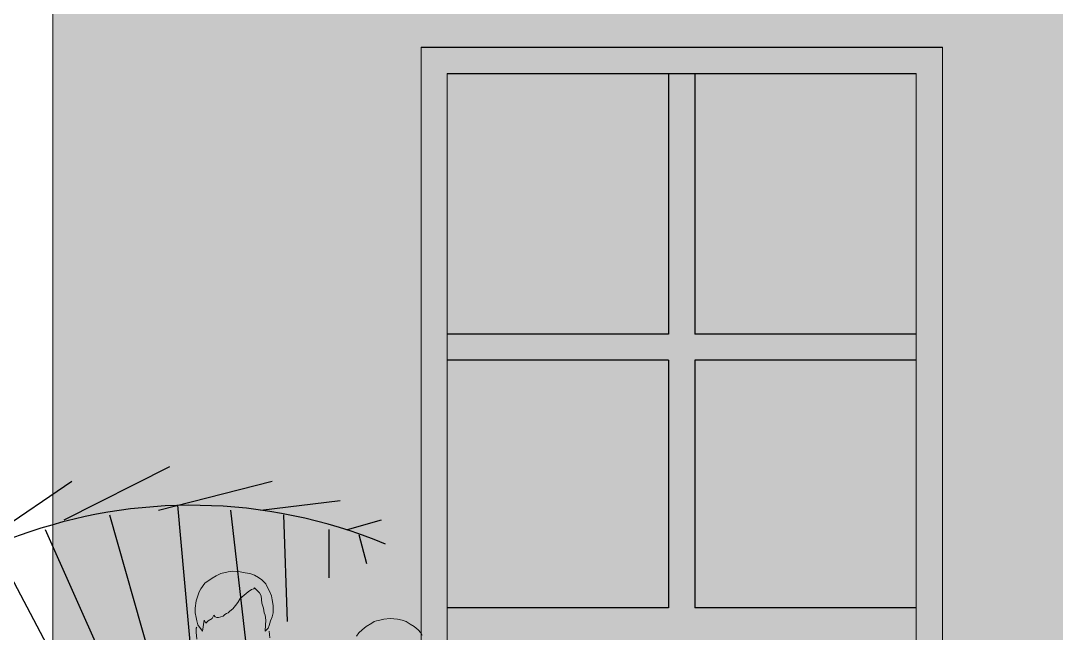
# Model space of a CAD drawing. Header units: inches. Extents: x -59 to 212, y 9 to 737.
# Drawn here: x 149.8 to 157.76, y 414.85 to 419.56 of the extents above; entities that cross this region are included whole.
import ezdxf

# ---------------------------------------------------------------- set-up
doc = ezdxf.new("R2010")
doc.units = ezdxf.units.IN
doc.header["$MEASUREMENT"] = 0
doc.layers.add('30-ESC HUM', color=251, linetype='Continuous', lineweight=0)
doc.layers.add('BN', color=1, linetype='Continuous')

# ---------------------------------------------------------------- blocks, each defined once
blk = doc.blocks.new('A$C48E30447')
at = {"layer": '30-ESC HUM'}
for p, q in [((0.4231, 1.858), (0.4347, 1.8637)), ((0.4347, 1.8637), (0.452, 1.8676)), ((0.452, 1.8676), (0.4635, 1.8695)), ((0.4635, 1.8695), (0.4808, 1.8676)), ((0.4808, 1.8676), (0.4924, 1.8657)), ((0.4924, 1.8657), (0.5039, 1.8637)), ((0.5039, 1.8637), (0.5155, 1.8599)), ((0.3866, 1.8272), (0.3962, 1.8407)), ((0.3962, 1.8407), (0.4135, 1.8522)), ((0.4135, 1.8522), (0.4231, 1.858)), ((0.5155, 1.8599), (0.5251, 1.8541)), ((0.5251, 1.8541), (0.5328, 1.8483)), ((0.5328, 1.8483), (0.5424, 1.8387)), ((0.5424, 1.8387), (0.5482, 1.8272)), ((0.3789, 1.8099), (0.3827, 1.8195)), ((0.3827, 1.8195), (0.3866, 1.8272)), ((0.5001, 1.8195), (0.4808, 1.8041)), ((0.5078, 1.8253), (0.5001, 1.8195)), ((0.5135, 1.8272), (0.5078, 1.8253)), ((0.5155, 1.8291), (0.5135, 1.8272)), ((0.5193, 1.8253), (0.5155, 1.8291)), ((0.527, 1.8176), (0.5193, 1.8253)), ((0.5308, 1.8099), (0.527, 1.8176)), ((0.5482, 1.8272), (0.552, 1.8195)), ((0.552, 1.8195), (0.5558, 1.8099)), ((0.3731, 1.781), (0.3751, 1.7983)), ((0.3751, 1.7983), (0.3789, 1.8099)), ((0.4751, 1.7945), (0.4693, 1.7868)), ((0.4808, 1.8041), (0.4751, 1.7945)), ((0.5328, 1.7926), (0.5308, 1.8099)), ((0.5366, 1.781), (0.5328, 1.7926)), ((0.5558, 1.8099), (0.5578, 1.8003)), ((0.5578, 1.8003), (0.5597, 1.7868)), ((0.3731, 1.7695), (0.3731, 1.781)), ((0.3751, 1.7579), (0.3731, 1.7695)), ((0.4174, 1.7637), (0.4135, 1.756)), ((0.4212, 1.7599), (0.4174, 1.7637)), ((0.4443, 1.7656), (0.4404, 1.7618)), ((0.4481, 1.7676), (0.4443, 1.7656)), ((0.452, 1.7695), (0.4481, 1.7676)), ((0.4558, 1.7733), (0.452, 1.7695)), ((0.4635, 1.7791), (0.4558, 1.7733)), ((0.4693, 1.7868), (0.4635, 1.7791)), ((0.5385, 1.7695), (0.5366, 1.781)), ((0.5405, 1.7637), (0.5385, 1.7695)), ((0.5424, 1.7522), (0.5405, 1.7637)), ((0.5597, 1.7695), (0.5578, 1.7599)), ((0.5597, 1.7868), (0.5597, 1.7772)), ((0.5597, 1.7772), (0.5597, 1.7695)), ((0.377, 1.7503), (0.3751, 1.7579)), ((0.3789, 1.7406), (0.377, 1.7503)), ((0.3904, 1.7252), (0.3789, 1.7406)), ((0.3943, 1.7522), (0.3904, 1.7252)), ((0.3981, 1.7445), (0.3943, 1.7522)), ((0.4039, 1.7503), (0.3981, 1.7445)), ((0.4135, 1.756), (0.4039, 1.7503)), ((0.4251, 1.7579), (0.4212, 1.7599)), ((0.4289, 1.7579), (0.4251, 1.7579)), ((0.4347, 1.7599), (0.4289, 1.7579)), ((0.4404, 1.7618), (0.4347, 1.7599)), ((0.5405, 1.7272), (0.5424, 1.7522)), ((0.5501, 1.7387), (0.5482, 1.7329)), ((0.5539, 1.7503), (0.5501, 1.7387)), ((0.5578, 1.7599), (0.5539, 1.7503)), ((0.7963, 1.7445), (0.7828, 1.7368)), ((0.802, 1.7483), (0.7963, 1.7445)), ((0.8078, 1.7503), (0.802, 1.7483)), ((0.8155, 1.7522), (0.8078, 1.7503)), ((0.8251, 1.7541), (0.8155, 1.7522)), ((0.8405, 1.756), (0.8251, 1.7541)), ((0.8578, 1.7541), (0.8405, 1.756)), ((0.8694, 1.7522), (0.8578, 1.7541)), ((0.879, 1.7483), (0.8694, 1.7522)), ((0.8886, 1.7426), (0.879, 1.7483)), ((0.8982, 1.7368), (0.8886, 1.7426)), ((0.3751, 1.7329), (0.377, 1.7349)), ((0.3751, 1.7233), (0.3751, 1.7329)), ((0.377, 1.706), (0.3751, 1.7233)), ((0.5443, 1.7291), (0.5405, 1.7252)), ((0.5405, 1.7252), (0.5405, 1.7272)), ((0.5482, 1.7329), (0.5443, 1.7291)), ((0.552, 1.7099), (0.5501, 1.7252)), ((0.7655, 1.7214), (0.7597, 1.7137)), ((0.7732, 1.7291), (0.7655, 1.7214)), ((0.7828, 1.7368), (0.7732, 1.7291)), ((0.9078, 1.7291), (0.8982, 1.7368)), ((0.9136, 1.7214), (0.9078, 1.7291)), ((0.9174, 1.7156), (0.9136, 1.7214))]:
    blk.add_line(p, q, dxfattribs=at)

msp = doc.modelspace()

# ---------------------------------------------------------------- hatches: boundary and pattern name
at = {"true_color": 0xffeddb}
h = msp.add_hatch(color=7, dxfattribs=at)
h.dxf.hatch_style = 1
h.paths.add_polyline_path([(150.04627, 421.35649), (150.04627, 409.33835), (165.61293, 409.33835), (165.61293, 419.35346), (173.62502, 419.35346), (173.62502, 409.33835), (198.92001, 409.33835), (198.92001, 421.35649)])
h.paths.add_polyline_path([(162.0904, 419.35346), (162.0904, 410.54017), (158.08436, 410.54017), (158.08436, 419.35346)], flags=16)
h.paths.add_polyline_path([(161.8901, 419.15316), (161.8901, 411.6218), (161.8901, 410.74047), (158.28466, 410.74047), (158.28466, 419.15316)], flags=0)
h.paths.add_polyline_path([(156.88254, 419.35346), (156.88254, 410.54017), (152.8765, 410.54017), (152.8765, 419.35346)], flags=16)
h.paths.add_polyline_path([(156.68224, 419.15316), (156.68224, 411.6218), (156.68224, 410.74047), (153.0768, 410.74047), (153.0768, 419.15316)], flags=0)
h.paths.add_polyline_path([(177.80126, 418.15165), (181.0061, 418.15165), (181.0061, 414.94681), (177.80126, 414.94681)], flags=16)
h.paths.add_polyline_path([(178.00156, 417.95135), (180.80579, 417.95135), (180.80579, 415.14712), (178.00156, 415.14712)], flags=0)
h.paths.add_polyline_path([(192.68131, 419.35346), (196.68735, 419.35346), (196.68735, 410.54017), (192.68131, 410.54017)], flags=16)
h.paths.add_polyline_path([(192.88161, 419.15316), (196.48705, 419.15316), (196.48705, 411.6218), (196.48705, 410.74047), (192.88161, 410.74047)], flags=0)
h = msp.add_hatch(color=32)
h.dxf.hatch_style = 1
h.paths.add_polyline_path([(165.61293, 419.35346), (165.61293, 409.33835), (165.81323, 409.33835), (165.81323, 419.15316), (173.42472, 419.15316), (173.42472, 409.33835), (173.62502, 409.33835), (173.62502, 419.35346)])
h.paths.add_polyline_path([(169.75918, 419.15316), (169.65903, 419.15316), (169.65903, 409.33835), (169.75918, 409.33835)], flags=17)
h.paths.add_polyline_path([(169.65903, 419.15316), (169.55888, 419.15316), (169.55888, 409.33835), (169.65903, 409.33835)], flags=17)
h.paths.add_polyline_path([(156.88254, 419.35346), (152.8765, 419.35346), (152.8765, 410.54017), (156.88254, 410.54017)])
h.paths.add_polyline_path([(156.68224, 419.15316), (156.68224, 411.6218), (156.68224, 410.74047), (153.0768, 410.74047), (153.0768, 419.15316)], flags=16)
h.paths.add_polyline_path([(158.08436, 419.35346), (158.08436, 410.54017), (162.0904, 410.54017), (162.0904, 419.35346)])
h.paths.add_polyline_path([(161.8901, 419.15316), (161.8901, 411.6218), (161.8901, 410.74047), (158.28466, 410.74047), (158.28466, 419.15316)], flags=16)
h.paths.add_polyline_path([(196.68735, 419.35346), (192.68131, 419.35346), (192.68131, 410.54017), (196.68735, 410.54017)])
h.paths.add_polyline_path([(196.48705, 419.15316), (196.48705, 411.6218), (196.48705, 410.74047), (192.88161, 410.74047), (192.88161, 419.15316)], flags=16)
h = msp.add_hatch(color=256)
h.dxf.hatch_style = 1
h.set_gradient(color1=(255, 255, 255), color2=(173, 221, 247))
h.paths.add_polyline_path([(153.0768, 417.15014), (154.77937, 417.15014), (154.77937, 419.15316), (153.0768, 419.15316)])
h.paths.add_polyline_path([(154.97967, 417.15014), (156.68224, 417.15014), (156.68224, 419.15316), (154.97967, 419.15316)])
h.paths.add_polyline_path([(154.97967, 416.94984), (154.97967, 415.04697), (156.68224, 415.04697), (156.68224, 416.94984)])
h.paths.add_polyline_path([(154.77937, 416.94984), (153.0768, 416.94984), (153.0768, 415.04697), (154.77937, 415.04697)])
h.paths.add_polyline_path([(154.97967, 412.94379), (156.68224, 412.94379), (156.68224, 414.84666), (154.97967, 414.84666)])
h.paths.add_polyline_path([(153.0768, 414.84666), (153.0768, 412.94379), (154.77937, 412.94379), (154.77937, 414.84666)])
h.paths.add_polyline_path([(153.0768, 412.74349), (153.0768, 410.74047), (154.77937, 410.74047), (154.77937, 412.74349)])
h.paths.add_polyline_path([(154.97967, 412.74349), (154.97967, 410.74047), (156.68224, 410.74047), (156.68224, 412.74349)])
h.paths.add_polyline_path([(158.28466, 410.74047), (159.98723, 410.74047), (159.98723, 412.74349), (158.28466, 412.74349)])
h.paths.add_polyline_path([(159.98723, 412.94379), (159.98723, 414.84666), (158.28466, 414.84666), (158.28466, 412.94379)])
h.paths.add_polyline_path([(160.18753, 412.94379), (161.8901, 412.94379), (161.8901, 414.84666), (160.18753, 414.84666)])
h.paths.add_polyline_path([(160.18753, 410.74047), (161.8901, 410.74047), (161.8901, 412.74349), (160.18753, 412.74349)])
h.paths.add_polyline_path([(161.8901, 415.04697), (161.8901, 416.94984), (160.18753, 416.94984), (160.18753, 415.04697)])
h.paths.add_polyline_path([(159.98723, 415.04697), (159.98723, 416.94984), (158.28466, 416.94984), (158.28466, 415.04697)])
h.paths.add_polyline_path([(160.18753, 417.15014), (161.8901, 417.15014), (161.8901, 419.15316), (160.18753, 419.15316)])
h.paths.add_polyline_path([(159.98723, 419.15316), (158.28466, 419.15316), (158.28466, 417.15014), (159.98723, 417.15014)])
h.paths.add_polyline_path([(178.00156, 416.44908), (178.00156, 415.14712), (180.80579, 415.14712), (180.80579, 416.44908)])
h.paths.add_polyline_path([(180.80579, 416.54923), (180.80579, 417.95135), (178.00156, 417.95135), (178.00156, 416.54923)])
h.paths.add_polyline_path([(194.58418, 419.15316), (192.88161, 419.15316), (192.88161, 417.15014), (194.58418, 417.15014)])
h.paths.add_polyline_path([(194.78448, 417.15014), (196.48705, 417.15014), (196.48705, 419.15316), (194.78448, 419.15316)])
h.paths.add_polyline_path([(194.78448, 416.94984), (194.78448, 415.04697), (196.48705, 415.04697), (196.48705, 416.94984)])
h.paths.add_polyline_path([(194.78448, 414.84666), (194.78448, 412.94379), (196.48705, 412.94379), (196.48705, 414.84666)])
h.paths.add_polyline_path([(194.78448, 412.74349), (194.78448, 410.74047), (196.48705, 410.74047), (196.48705, 412.74349)])
h.paths.add_polyline_path([(192.88161, 412.74349), (192.88161, 410.74047), (194.58418, 410.74047), (194.58418, 412.74349)])
h.paths.add_polyline_path([(192.88161, 414.84666), (192.88161, 412.94379), (194.58418, 412.94379), (194.58418, 414.84666)])
h.paths.add_polyline_path([(192.88161, 415.04697), (194.58418, 415.04697), (194.58418, 416.94984), (192.88161, 416.94984)])
at = {"true_color": 0x636466}
h = msp.add_hatch(color=251, dxfattribs=at)
h.dxf.hatch_style = 1
h.paths.add_polyline_path([(156.68224, 415.04697), (154.97967, 415.04697), (154.97967, 416.94984), (156.68224, 416.94984), (156.68224, 417.15014), (154.97967, 417.15014), (154.97967, 419.15316), (154.77937, 419.15316), (154.77937, 417.15014), (153.0768, 417.15014), (153.0768, 416.94984), (154.77937, 416.94984), (154.77937, 415.04697), (153.0768, 415.04697), (153.0768, 414.84666), (154.77937, 414.84666), (154.77937, 412.94379), (153.0768, 412.94379), (153.0768, 412.74349), (154.77937, 412.74349), (154.77937, 410.74047), (154.97967, 410.74047), (154.97967, 412.74349), (156.68224, 412.74349), (156.68224, 412.84364), (156.68224, 412.94379), (154.97967, 412.94379), (154.97967, 414.84666), (156.68224, 414.84666)])

# ---------------------------------------------------------------- linework, layer by layer
at = {"lineweight": 0}
msp.add_line((150.04627, 427.36555), (150.04627, 409.33835), dxfattribs=at)
at = {"color": 159, "lineweight": 0, "true_color": 0x22346e}
for p, q in [((152.8765, 419.35346), (152.8765, 410.54017)), ((156.88254, 419.35346), (156.88254, 410.54017)), ((153.0768, 419.15316), (153.0768, 410.74047)), ((156.68224, 419.15316), (156.68224, 411.6218))]:
    msp.add_line(p, q, dxfattribs=at)
at = {"color": 159, "true_color": 0x22346e}
for p, q in [((152.8765, 419.35346), (156.88254, 419.35346)), ((153.0768, 419.15316), (156.68224, 419.15316))]:
    msp.add_line(p, q, dxfattribs=at)
at = {"color": 177, "true_color": 0x293189}
for p, q in [((154.77937, 419.15316), (154.77937, 417.15014)), ((154.97967, 419.15316), (154.97967, 417.15014)), ((154.77937, 417.15014), (153.0768, 417.15014)), ((156.68224, 417.15014), (154.97967, 417.15014)), ((154.77937, 416.94984), (153.0768, 416.94984)), ((154.77937, 416.94984), (154.77937, 415.04697)), ((154.97967, 416.94984), (154.97967, 415.04697)), ((156.68224, 416.94984), (154.97967, 416.94984)), ((154.77937, 415.04697), (153.0768, 415.04697)), ((156.68224, 415.04697), (154.97967, 415.04697))]:
    msp.add_line(p, q, dxfattribs=at)
at = {"layer": 'BN', "color": 3}
for p, q in [((150.13463, 415.72374), (150.94766, 416.13326)), ((149.26347, 415.38873), (150.19262, 416.02164)), ((150.86053, 415.79825), (151.73169, 416.02164)), ((151.64456, 415.79825), (152.25433, 415.87261)), ((151.0058, 415.83536), (151.12192, 414.53244)), ((151.41231, 415.79825), (151.52844, 414.79308)), ((150.48301, 415.76099), (150.91867, 414.23469)), ((151.81882, 415.76099), (151.84782, 414.94196)), ((152.31247, 415.64923), (152.57386, 415.72374)), ((149.98936, 415.64923), (150.57014, 414.34631)), ((152.16735, 415.64923), (152.16735, 415.27696)), ((152.3996, 415.61212), (152.45759, 415.38873)), ((149.61199, 415.50035), (150.16363, 414.45808))]:
    msp.add_line(p, q, dxfattribs=at)
msp.add_arc((151.11201, 411.94389), 3.89065, 67.4695, 152.32885, dxfattribs=at)

# ---------------------------------------------------------------- block references
at = {"layer": '30-ESC HUM', "xscale": 3.204835689912335, "yscale": 3.204835689912335, "zscale": 3.204835689912335}
msp.add_blockref('A$C48E30447', (149.94611, 409.33835), dxfattribs=at)

doc.saveas('drawing.dxf')
